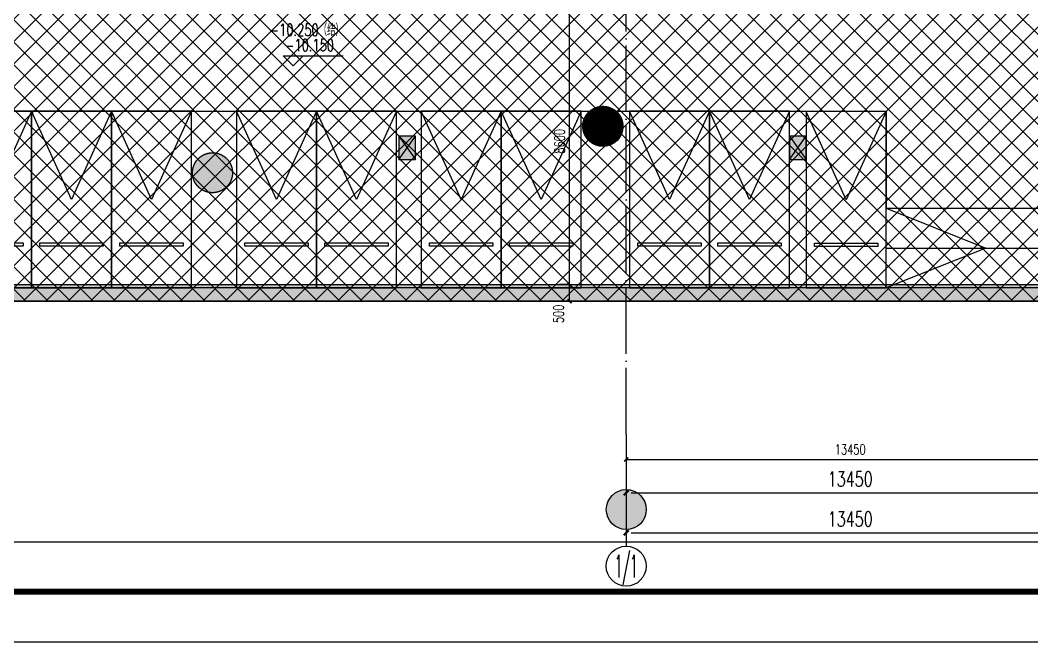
# Model space of a CAD drawing. Header units: millimetres. Extents: x 12325263 to 13848842, y -1463133 to 573208.
# Drawn here: x 12526656 to 12557023, y -1158608 to -1139953 of the extents above; entities that cross this region are included whole.
import ezdxf
from ezdxf.enums import TextEntityAlignment as Align
from ezdxf.xclip import XClip

# ---------------------------------------------------------------- set-up
doc = ezdxf.new("R2010")
doc.units = ezdxf.units.MM
doc.header["$LTSCALE"] = 1000
doc.header["$XCLIPFRAME"] = 0
doc.linetypes.add('DOTE', pattern=[2.42, 2, -0.2, 0.02, -0.2])
for name, color, linetype in [('-2F平面$0$COLUMN-CONCRETE', 6, 'Continuous'), ('-2F平面$0$DIM-ELEV', 3, 'Continuous'), ('-2F平面$0$PARTS-CAR公寓', 240, 'Continuous'), ('-2F平面$0$WALL-SHATCH', 8, 'Continuous'), ('A-AXIS', 16, 'DOTE'), ('A-COLS', 6, 'Continuous'), ('A-WALL', 5, 'Continuous'), ('A-WALL-PATT', 8, 'Continuous'), ('A_WALL(防火墙)', 151, 'Continuous'), ('AXIS', 3, 'Continuous'), ('AXIS_TEXT', 7, 'Continuous'), ('PUB_DIM', 83, 'Continuous'), ('PUB_HATCH', 8, 'Continuous'), ('ROAD-LINE', 20, 'Continuous'), ('TITLIN1', 7, 'Continuous'), ('WALL', 5, 'Continuous'), ('地下室柱网$0$$0$0q-柱0', 3, 'Continuous'), ('地下室柱网$0$$0$0q-柱填充', 5, 'Continuous'), ('地下室柱网$0$0q-柱0', 8, 'Continuous'), ('地下室柱网$0$0q-柱填充', 8, 'Continuous'), ('裙楼结构柱网$0$0q-柱0', 6, 'Continuous'), ('裙楼结构柱网$0$0q-柱填充', 8, 'Continuous')]:
    doc.layers.add(name, color=color, linetype=linetype)
doc.layers.add('地下室柱网$0$$0$9', color=1, linetype='Continuous', plot=False)
doc.styles.add('-2F平面$0$Standard', font='simplex.shx', dxfattribs={"bigfont": 'gbcbig.shx'})
doc.styles.add('_TCH_AXIS', font='COMPLEX', dxfattribs={"bigfont": 'GBCBIG'})
doc.styles.add('_TCH_DIM_T3', font='SIMPLEX.shx', dxfattribs={"width": 0.705882, "bigfont": 'GBCBIG.shx'})
doc.styles.add('ACHT', font='simhei.ttf')
doc.styles.add('COMPLEX', font='COMPLEX')
doc.styles.add('TITXC', font='simhei.ttf')
doc.styles.add('TITXV', font='', dxfattribs={"width": 0.7})
doc.styles.get('TITXV').set_extended_font_data('SimSun')
doc.dimstyles.new('_TCH_ARCH&&120', dxfattribs={"dimtxt": 306, "dimasz": 120, "dimexe": 300, "dimexo": 360, "dimgap": 147, "dimtad": 1, "dimdec": 0, "dimzin": 0, "dimdsep": 46, "dimtxsty": '_TCH_DIM_T3', "dimblk": 'ARCHTICK', "dimcen": 0.09, "dimclrt": 7, "dimazin": 2, "dimtfac": 1, "dimtdec": 0, "dimtix": 1, "dimtmove": 2, "dimatfit": 3, "dimfxl": 1, "dimfxlon": 1, "dimtolj": 1, "dimtzin": 0, "dimarcsym": 0})
doc.dimstyles.new('_TCH_ARCH&&150', dxfattribs={"dimtxt": 446.25, "dimasz": 150, "dimexe": 375, "dimexo": 450, "dimgap": 189.375, "dimtad": 1, "dimdec": 0, "dimzin": 0, "dimdsep": 46, "dimtxsty": '_TCH_DIM_T3', "dimblk": 'asdggshdfhsg_ArchTick', "dimcen": 0.09, "dimclrt": 7, "dimazin": 2, "dimtfac": 1, "dimtdec": 0, "dimtix": 1, "dimtmove": 2, "dimatfit": 3, "dimfxl": 1, "dimtolj": 1, "dimtzin": 0, "dimarcsym": 0})

# ---------------------------------------------------------------- blocks, each defined once
blk = doc.blocks.new('横向图框_A0')
at = {"layer": 'TITLIN1'}
blk.add_lwpolyline([(0, 0), (1189, 0), (1189, 841), (0, 841)], close=True, dxfattribs=at)
at = {"layer": 'TITLIN1', "const_width": 1.2}
blk.add_lwpolyline([(25, 10), (1179, 10), (1179, 831), (25, 831)], close=True, dxfattribs=at)
blk.add_lwpolyline([(25, 10), (1179, 10), (1179, 831), (25, 831)], close=True, dxfattribs=at)
at = {"style": 'TITXV', "width": 0.8}
for tag, p in [('暖通', (3.13, 781)), ('智能化', (9.38, 781)), ('给排水', (15.63, 705)), ('建筑', (3.13, 705)), ('结构', (9.38, 705)), ('电气', (21.88, 705))]:
    blk.add_attdef(tag, text='', height=2.5, rotation=90, dxfattribs=at).set_placement(p, align=Align.MIDDLE_CENTER)
for tag, height, style, p in [('总工程师', 3, 'ACHT', (1143.11, 210.3)), ('审定', 3, 'ACHT', (1143.11, 202.3)), ('审核', 3, 'ACHT', (1143.11, 194.3)), ('设计总负责人1', 3, 'ACHT', (1143.11, 186.3)), ('设计总负责人2', 3, 'ACHT', (1143.11, 178.3)), ('设计总负责人3', 3, 'ACHT', (1143.11, 170.3)), ('专业负责人1', 3, 'ACHT', (1143.11, 162.3)), ('专业负责人2', 3, 'ACHT', (1143.11, 154.3)), ('专业负责人3', 3, 'ACHT', (1143.11, 146.3)), ('校核1', 3, 'ACHT', (1143.11, 138.3)), ('校核2', 3, 'ACHT', (1143.11, 130.3)), ('设计1', 3, 'ACHT', (1143.11, 122.3)), ('设计2', 3, 'ACHT', (1143.11, 114.3)), ('工程编号', 3, 'TITXC', (1142.31, 74.79)), ('专业', 3, 'TITXC', (1170.43, 74.79)), ('设计阶段', 3, 'TITXC', (1155.54, 67.78)), ('图号', 5, 'TITXC', (1140.34, 32.75)), ('出图日期', 3, 'ACHT', (1144.35, 24.29))]:
    blk.add_attdef(tag, text='', height=height, dxfattribs=dict(style=style)).set_placement(p, align=Align.MIDDLE_CENTER)
at = {"style": 'TITXC', "flags": 1}
for tag, height, p in [('建设单位', 3, (1149.82, 102.29)), ('工程名称', 3, (1149.82, 86.29)), ('图纸名称', 5, (1149.82, 51.04))]:
    blk.add_attdef(tag, text='', height=height, dxfattribs=at).set_placement(p, align=Align.MIDDLE_CENTER)
at = {"style": 'ACHT', "width": 0.8}
for tag, p in [('版本号', (1172.76, 32.79)), ('序号', (1172.76, 24.29))]:
    blk.add_attdef(tag, text='', height=3, dxfattribs=at).set_placement(p, align=Align.MIDDLE_CENTER)
blk = doc.blocks.new('*U20')
blk.add_blockref('横向图框_A0', (0, 0))
blk = doc.blocks.new('A$C15443CC7')
at = {"xscale": 150, "yscale": 150, "zscale": 150}
blk.add_blockref('*U20', (0, 0), dxfattribs=at)
blk = doc.blocks.new('adsgsdfgf')
blk.add_line((-1500, 750), (131850, 750))
blk = doc.blocks.new('_YZH')
blk.add_circle((0, 0), 0.5)
at = {"layer": 'PUB_HATCH', "const_width": 0.5}
blk.add_lwpolyline([(-0.25, 0, 1), (0.25, 0, 1)], format="xyb", close=True, dxfattribs=at)
blk = doc.blocks.new('_FZH')
blk.add_lwpolyline([(-0.5, -0.5), (0.5, -0.5), (0.5, 0.5), (-0.5, 0.5)], close=True)
at = {"layer": 'PUB_HATCH'}
blk.add_solid([(-0.5, -0.5), (0.5, -0.5), (-0.5, 0.5), (0.5, 0.5)], dxfattribs=at)
blk = doc.blocks.new('1-3F')
at = {"layer": 'A-COLS', "xscale": 1200, "yscale": 1200, "zscale": 1200}
blk.add_blockref('_YZH', (-60150, -7250), dxfattribs=at)
at = {"layer": 'A-COLS', "xscale": 700, "yscale": 500, "zscale": 500, "rotation": 270}
blk.add_blockref('_FZH', (-54300, -7900), dxfattribs=at)
blk = doc.blocks.new('adgshg13--2F平面$0$A$C7F010FC0')
at = {"layer": '-2F平面$0$WALL-SHATCH'}
h = blk.add_hatch(color=256, dxfattribs=at)
h.dxf.hatch_style = 1
h.paths.add_polyline_path([(-60384, -16881), (-763, 197), (12588, -13153), (12588, -157996), (-162965, -188820), (-171262, -180523), (-171262, -31311), (-150707, -10756), (-131860, -7981), (-99162, -7981), (-99162, -4981), (-76620, -4981), (-70108, -16881)], flags=16)
h.paths.add_polyline_path([(-60091, -16381), (-647, 647), (12988, -12988), (12988, -158332), (-163101, -189250), (-171662, -180689), (-171662, -31145), (-150778, -10261), (-131897, -7481), (-99562, -7481), (-99562, -4581), (-76366, -4581), (-69908, -16381)])
at = {"layer": '-2F平面$0$COLUMN-CONCRETE'}
for points in [[(-60091, -16381), (-647, 647), (12988, -12988), (12988, -158332), (-163101, -189250), (-171662, -180689), (-171662, -31145), (-150778, -10261), (-131897, -7481), (-99562, -7481), (-99562, -4581), (-76366, -4581), (-69908, -16381)], [(-60384, -16881), (-763, 197), (12588, -13153), (12588, -157996), (-162965, -188820), (-171262, -180523), (-171262, -31311), (-150707, -10756), (-131860, -7981), (-99162, -7981), (-99162, -4981), (-76620, -4981), (-70108, -16881)]]:
    blk.add_lwpolyline(points, close=True, dxfattribs=at)
blk = doc.blocks.new('adgshgbj--2F平面$0$报建车道-2')
at = {"layer": 'ROAD-LINE'}
for p, q in [((89180, -164727), (123308, -158734)), ((123308, -158734), (123810, -161594)), ((123810, -161594), (135579, -159527))]:
    blk.add_line(p, q, dxfattribs=at)
blk = doc.blocks.new('adgshg13--2F平面$0$Lmark11')
blk.add_line((-250, 250), (1250, 250))
blk.add_lwpolyline([(-250, 250), (250, 250), (0, 0), (-250, 250)], close=True)
at = {"color": 7, "style": '-2F平面$0$Standard', "width": 0.8}
blk.add_attdef('LMARK', text='', height=180, rotation=0, dxfattribs=at).set_placement((1137, 325), align=Align.RIGHT)
blk = doc.blocks.new('adgshg2qbj-gycw-bj-13-CAR-5')
for p, q in [((0, 3000), (-1200, 6000)), ((0, 6000), (0, 0)), ((1200, 6000), (0, 3000))]:
    blk.add_line(p, q)
blk.add_lwpolyline([(1200, 0), (-1200, 0), (-1200, 6000), (1200, 6000)], close=True)
at = {"extrusion": (0.000447791, -1.15105e-10, 1), "elevation": -1}
blk.add_lwpolyline([(950, 1350), (-950, 1350), (-950, 1250), (950, 1250)], close=True, dxfattribs=at)
blk = doc.blocks.new('adgshg2qbj-gycw-bj-13-CAR-4')
for p, q in [((0, -2650), (-1200, -5300)), ((1200, -5300), (0, -2650)), ((0, -2650), (0, -2650))]:
    blk.add_line(p, q)
blk.add_lwpolyline([(-1200, 0), (1200, 0), (1200, -5300), (-1200, -5300)], close=True)
at = {"extrusion": (-0.000447791, -3.39718e-15, 1), "elevation": -1}
blk.add_lwpolyline([(-950, -1350), (950, -1350), (950, -1250), (-950, -1250)], close=True, dxfattribs=at)
blk = doc.blocks.new('*U498')
at = {"layer": '地下室柱网$0$0q-柱填充'}
h = blk.add_hatch(color=256, dxfattribs=at)
h.dxf.hatch_style = 1
edge = h.paths.add_edge_path()
edge.add_arc((0, 0), 600, 0, 360)
at = {"layer": '地下室柱网$0$0q-柱0'}
blk.add_circle((0, 0), 600, dxfattribs=at)
blk = doc.blocks.new('*U1237')
at = {"layer": '地下室柱网$0$$0$0q-柱0'}
blk.add_lwpolyline([(-250, -350), (250, -350), (250, 350), (-250, 350)], close=True, dxfattribs=at)
at = {"layer": '地下室柱网$0$$0$0q-柱填充'}
blk.add_solid([(-250, 350), (250, 350), (-250, -350), (250, -350)], dxfattribs=at)
at = {"layer": '地下室柱网$0$$0$9'}
for p, q in [((-250, 350), (250, -350)), ((-250, -350), (250, 350))]:
    blk.add_line(p, q, dxfattribs=at)
blk = doc.blocks.new('A$C2A3E77E8')
at = {"layer": '-2F平面$0$DIM-ELEV'}
ref = blk.add_blockref('adgshg13--2F平面$0$Lmark11', (495479.5, 40933.6), dxfattribs=dict(at, xscale=1.200000000000004, yscale=1.200000000000004, zscale=1.200000000000004, rotation=9.958750764330741))
XClip(ref).set_block_clipping_path([(-529.1692605615, 256.2128419876), (1355.6507577896, 780.9177241325)])
ref.add_attrib('LMARK', '-10.250（结）', dxfattribs={"layer": '0', "color": 7, "height": 360, "rotation": 9.95875, "style": '-2F平面$0$Standard', "width": 0.7}).set_placement((496731.1, 41581.4), align=Align.RIGHT)
ref = blk.add_blockref('adgshg13--2F平面$0$Lmark11', (495383.6, 40434.8), dxfattribs=dict(at, xscale=1.200000000000004, yscale=1.200000000000004, zscale=1.200000000000004, rotation=9.958750764330741))
ref.add_attrib('LMARK', '-10.150', dxfattribs={"layer": '0', "color": 7, "height": 360, "rotation": 9.95875, "style": '-2F平面$0$Standard', "width": 0.7}).set_placement((496519.5, 41077.7), align=Align.RIGHT)
at = {"layer": '-2F平面$0$PARTS-CAR公寓', "xscale": -1, "rotation": 189.9590294479356}
for p in [(512888.9, 36737.1), (510032.1, 36238.6), (507668.3, 35823.6), (503875.6, 35157.3), (501511.8, 34742.2), (498409.2, 34197.5), (496045.4, 33782.4), (492351.9, 33133.9), (489988.1, 32718.8), (487624.2, 32303.7)]:
    blk.add_blockref('adgshg2qbj-gycw-bj-13-CAR-4', p, dxfattribs=at)
at = {"layer": '-2F平面$0$PARTS-CAR公寓', "rotation": 99.95851908131523}
blk.add_blockref('adgshg2qbj-gycw-bj-13-CAR-5', (519772.9, 39164.2), dxfattribs=at)
blk.add_blockref('adgshgbj--2F平面$0$报建车道-2', (389845.5, 200902.2))
for name, p, rotation in [('*U498', (504858.9, 40254.4), 44.99999999882007), ('*U1237', (510733.2, 40626), 9.958774256191964), ('*U1237', (499184.8, 38598.3), 9.958774256191964), ('*U498', (493557, 36854.8), 44.99999999882986)]:
    blk.add_blockref(name, p, dxfattribs=dict(rotation=rotation))
at = {"layer": 'WALL', "color": 1}
blk.add_blockref('adgshg13--2F平面$0$A$C7F010FC0', (561507.9, 205483.1), dxfattribs=at)
blk = doc.blocks.new('_AXISO')
blk.add_circle((0, 0), 0.5)
at = {"layer": 'AXIS_TEXT', "style": 'COMPLEX', "width": 1.041667}
blk.add_attdef('A', text='', height=0.56, dxfattribs=at).set_placement((-0.25, -0.28), (0.25, -0.28), align=Align.FIT)
blk = doc.blocks.new('asdggshdfhsg_ArchTick')
at = {"color": 0, "linetype": 'ByBlock', "const_width": 0.4}
blk.add_lwpolyline([(-0.5, -0.5), (0.5, 0.5)], dxfattribs=at)
blk = doc.blocks.new('*D5237')
at = {"layer": 'AXIS', "color": 0, "lineweight": -2, "transparency": 16777216}
for p, q in [((12411416.81071, 979039.75909), (12411416.81071, 976164.75909)), ((12424866.81071, 979039.75909), (12424866.81071, 976164.75909)), ((12411566.81071, 976539.75909), (12424716.81071, 976539.75909))]:
    blk.add_line(p, q, dxfattribs=at)
at = {"layer": 'Defpoints', "color": 0, "transparency": 16777216}
for p in [(12411416.81071, 979489.75909), (12424866.81071, 979489.75909), (12424866.81071, 976539.75909)]:
    blk.add_point(p, dxfattribs=at)
at = {"layer": 'AXIS', "color": 0, "lineweight": -2, "transparency": 16777216, "xscale": 150, "yscale": 150, "zscale": 150, "rotation": 180}
blk.add_blockref('asdggshdfhsg_ArchTick', (12411416.81071, 976539.75909), dxfattribs=at)
at = {"layer": 'AXIS', "color": 0, "lineweight": -2, "transparency": 16777216, "xscale": 150, "yscale": 150, "zscale": 150}
blk.add_blockref('asdggshdfhsg_ArchTick', (12424866.81071, 976539.75909), dxfattribs=at)
at = {"layer": 'AXIS', "color": 7, "transparency": 16777216, "insert": (12418141.81071, 976952.25909), "char_height": 446.25, "attachment_point": 5, "style": '_TCH_DIM_T3'}
blk.add_mtext('\\A1;13450', dxfattribs=at)
blk = doc.blocks.new('*D5239')
at = {"layer": 'AXIS', "color": 0, "lineweight": -2, "transparency": 16777216}
for p, q in [((12411416.81071, 979039.75909), (12411416.81071, 977364.75909)), ((12424866.81071, 979039.75909), (12424866.81071, 977364.75909)), ((12411566.81071, 977739.75909), (12424716.81071, 977739.75909))]:
    blk.add_line(p, q, dxfattribs=at)
at = {"layer": 'Defpoints', "color": 0, "transparency": 16777216}
for p in [(12411416.81071, 979489.75909), (12424866.81071, 979489.75909), (12424866.81071, 977739.75909)]:
    blk.add_point(p, dxfattribs=at)
at = {"layer": 'AXIS', "color": 0, "lineweight": -2, "transparency": 16777216, "xscale": 150, "yscale": 150, "zscale": 150, "rotation": 180}
blk.add_blockref('asdggshdfhsg_ArchTick', (12411416.81071, 977739.75909), dxfattribs=at)
at = {"layer": 'AXIS', "color": 0, "lineweight": -2, "transparency": 16777216, "xscale": 150, "yscale": 150, "zscale": 150}
blk.add_blockref('asdggshdfhsg_ArchTick', (12424866.81071, 977739.75909), dxfattribs=at)
at = {"layer": 'AXIS', "color": 7, "transparency": 16777216, "insert": (12418141.81071, 978152.25909), "char_height": 446.25, "attachment_point": 5, "style": '_TCH_DIM_T3'}
blk.add_mtext('\\A1;13450', dxfattribs=at)
blk = doc.blocks.new('*U1299')
at = {"layer": '裙楼结构柱网$0$0q-柱填充'}
h = blk.add_hatch(color=256, dxfattribs=at)
h.dxf.hatch_style = 1
edge = h.paths.add_edge_path()
edge.add_arc((0, 0), 600, 0, 360)
at = {"layer": '裙楼结构柱网$0$0q-柱0'}
blk.add_circle((0, 0), 600, dxfattribs=at)
blk = doc.blocks.new('A$C33CE3D08')
at = {"rotation": 45.01338002661608}
blk.add_blockref('*U1299', (90646, 16416, 0), dxfattribs=at)
blk = doc.blocks.new('_ArchTick')
at = {"color": 0, "linetype": 'ByBlock', "const_width": 0.4}
blk.add_lwpolyline([(-0.5, -0.5), (0.5, 0.5)], dxfattribs=at)
blk = doc.blocks.new('*D4016')
at = {"layer": 'Defpoints', "color": 0, "transparency": 16777216}
for p in [(12544846.81071, -1149536.78575), (12558296.81071, -1149536.78575), (12558296.81071, -1153136.78575)]:
    blk.add_point(p, dxfattribs=at)
at = {"layer": 'PUB_DIM', "color": 0, "lineweight": -2, "transparency": 16777216}
for p, q in [((12544846.81071, -1153135.78575), (12544846.81071, -1153436.78575)), ((12544846.81071, -1153136.78575), (12558296.81071, -1153136.78575)), ((12558296.81071, -1153135.78575), (12558296.81071, -1153436.78575))]:
    blk.add_line(p, q, dxfattribs=at)
at = {"layer": 'PUB_DIM', "color": 0, "lineweight": -2, "transparency": 16777216, "xscale": 120, "yscale": 120, "zscale": 120, "rotation": 180}
blk.add_blockref('_ArchTick', (12544846.81071, -1153136.78575), dxfattribs=at)
at = {"layer": 'PUB_DIM', "color": 0, "lineweight": -2, "transparency": 16777216, "xscale": 120, "yscale": 120, "zscale": 120}
blk.add_blockref('_ArchTick', (12558296.81071, -1153136.78575), dxfattribs=at)
at = {"layer": 'PUB_DIM', "color": 7, "transparency": 16777216, "insert": (12551571.81071, -1152836.78575), "char_height": 306, "attachment_point": 5, "style": '_TCH_DIM_T3'}
blk.add_mtext('\\A1;13450', dxfattribs=at)
blk = doc.blocks.new('*D4052')
at = {"layer": 'Defpoints', "color": 0, "transparency": 16777216}
for p in [(12543147, -1139287), (12546747, -1139287), (12546747, -1147887)]:
    blk.add_point(p, dxfattribs=at)
at = {"layer": 'PUB_DIM', "color": 0, "lineweight": -2, "transparency": 16777216}
for p, q in [((12543148, -1139287), (12542847, -1139287)), ((12543147, -1147887), (12543147, -1139287)), ((12543148, -1147887), (12542847, -1147887))]:
    blk.add_line(p, q, dxfattribs=at)
at = {"layer": 'PUB_DIM', "color": 0, "lineweight": -2, "transparency": 16777216, "xscale": 120, "yscale": 120, "zscale": 120}
for p, rotation in [((12543147, -1139287), 90), ((12543147, -1147887), 270)]:
    blk.add_blockref('_ArchTick', p, dxfattribs=dict(at, rotation=rotation))
at = {"layer": 'PUB_DIM', "color": 7, "transparency": 16777216, "insert": (12542847, -1143587), "char_height": 306, "attachment_point": 5, "rotation": 90, "style": '_TCH_DIM_T3'}
blk.add_mtext('\\A1;8600', dxfattribs=at)
blk = doc.blocks.new('*D4053')
at = {"layer": 'Defpoints', "color": 0, "transparency": 16777216}
for p in [(12543147, -1147887), (12546747, -1147887), (12546747, -1148387)]:
    blk.add_point(p, dxfattribs=at)
at = {"layer": 'PUB_DIM', "color": 0, "lineweight": -2, "transparency": 16777216}
for p, q in [((12543148, -1147887), (12542847, -1147887)), ((12543147, -1148387), (12543147, -1147887)), ((12543148, -1148387), (12542847, -1148387))]:
    blk.add_line(p, q, dxfattribs=at)
at = {"layer": 'PUB_DIM', "color": 0, "lineweight": -2, "transparency": 16777216, "xscale": 120, "yscale": 120, "zscale": 120}
for p, rotation in [((12543147, -1147887), 90), ((12543147, -1148387), 270)]:
    blk.add_blockref('_ArchTick', p, dxfattribs=dict(at, rotation=rotation))
at = {"layer": 'PUB_DIM', "color": 7, "transparency": 16777216, "insert": (12542817, -1148766), "char_height": 306, "attachment_point": 5, "rotation": 90, "style": '_TCH_DIM_T3'}
blk.add_mtext('\\A1;500', dxfattribs=at)
blk = doc.blocks.new('qlzw')
at = {"layer": 'A-AXIS'}
blk.add_line((12411416.8, 979489.8), (12411416.8, 1082089.8), dxfattribs=at)
at = {"layer": 'AXIS'}
blk.add_line((12411416.8, 979489.8), (12411416.8, 976139.8), dxfattribs=at)
ref = blk.add_blockref('_AXISO', (12411416.8, 975539.8), dxfattribs=dict(at, xscale=1200, yscale=1200, zscale=1200))
ref.add_attrib('A', '1/1', dxfattribs={"layer": 'AXIS_TEXT', "height": 678.82, "style": '_TCH_AXIS', "width": 0.456522}).set_placement((12411077.4, 975200.3), (12411756.2, 975200.3), align=Align.FIT)
for distance, picture, middle in [(-2950, '*D5237', (12418141.8, 976952.3)), (-1750, '*D5239', (12418141.8, 978152.3))]:
    dim = blk.add_aligned_dim(p1=(12411416.8, 979489.8), p2=(12424866.8, 979489.8), distance=distance, dimstyle='_TCH_ARCH&&150', dxfattribs=at)
    dim.commit()
    dim.dimension.update_dxf_attribs({"geometry": picture, "text_midpoint": middle})

msp = doc.modelspace()

# ---------------------------------------------------------------- hatches: boundary and pattern name
at = {"layer": 'A-WALL-PATT'}
h = msp.add_hatch(dxfattribs=at)
h.set_pattern_fill('ANSI37', color=252, scale=300)
h.set_pattern_definition([(45, (0, 0), (-336.759605, 336.759605), []), (135, (0, 0), (-336.759605, -336.759605), [])])
h.paths.add_polyline_path([(12564696.8, -1148386.8), (12504241.6, -1148387), (12504241.6, -1033958), (12634041.3, -1033958), (12627844.5, -1069250.3), (12616665.5, -1067287.4), (12616902.5, -1065937.9), (12610631.1, -1064836.8), (12604673.6, -1064836.8), (12597896.8, -1064836.8), (12597896.8, -1060786.8), (12593492.1, -1060786.8), (12590496.8, -1060786.8), (12590496.8, -1069586.9), (12575796.8, -1069586.9), (12575796.8, -1059986.8), (12574896.8, -1059986.8), (12574896.8, -1057336.8), (12570296.8, -1057336.8), (12570296.8, -1055286.8), (12568296.8, -1055286.8), (12568296.8, -1060086.8), (12564596.6, -1060086.8), (12564596.6, -1069486.8), (12564696.9, -1069486.8), (12564696.8, -1097986.8), (12567296.8, -1097986.8), (12567296.8, -1105536.8), (12565696.8, -1105536.8), (12565696.8, -1113036.8), (12564696.8, -1113036.8)])
at = {"layer": 'PUB_HATCH'}
msp.add_hatch(color=256, dxfattribs=at).paths.add_polyline_path([(12504241.6, -1148386.9), (12584496.8, -1148386.7), (12584496.8, -1147886.7), (12504241.6, -1147886.9)])

# ---------------------------------------------------------------- linework, layer by layer
at = {"layer": 'A-WALL'}
for p, q in [((12504241.6, -1147886.9), (12584496.8, -1147886.7)), ((12504241.6, -1148386.9), (12584496.8, -1148386.7))]:
    msp.add_line(p, q, dxfattribs=at)
at = {"layer": 'A-WALL-PATT', "color": 252}
msp.add_lwpolyline([(12564696.9, -1069486.8), (12564696.8, -1097986.8), (12567296.8, -1097986.8), (12567296.8, -1105536.8), (12565696.8, -1105536.8), (12565696.8, -1113036.8), (12564696.8, -1113036.8), (12564696.8, -1148386.8), (12504241.6, -1148387), (12504241.6, -1033958)], dxfattribs=at)

# ---------------------------------------------------------------- block references
for name, p in [('A$C15443CC7', (12470491.6, -1158608)), ('adsgsdfgf', (12505741.6, -1156358)), ('1-3F', (12604296.8, -1135886.8))]:
    msp.add_blockref(name, p)
ref = msp.add_blockref('A$C2A3E77E8', (12039933.3, -1095474.8), dxfattribs=dict(rotation=350.0412492537527))
XClip(ref).set_block_clipping_path([(574517.6328491271, 127502.2367430634), (563167.6328490991, 127502.2228846755), (563167.6311767455, 128872.3654828509), (556800.2987149898, 128872.35771109), (544257.8770271596, 126670.0996581088), (543557.4714692105, 130659.0804795903), (536268.9804626536, 129379.331731239), (537790.8662453052, 120711.8038626132), (523312.3703787625, 118169.6006707186), (521652.1357429288, 127625.0713569671), (520765.6618171427, 127469.4202569119), (520307.3778515682, 130079.4678951118), (515776.700237589, 129283.9687092729), (515422.1926091146, 131303.0932199814), (513452.2958014049, 130957.2097736297), (514282.4182554409, 126229.4878651481), (510637.9919826575, 125589.577113275), (512263.534631284, 116331.1783077423), (512362.3527807724, 116348.529120174), (517291.1072248165, 88278.0145814414), (519851.8954271879, 88727.6234641299), (522454.6248882134, 73904.4148362107), (519893.7906026859, 73454.7686835658), (526007.3042119928, 38637.452739819), (480033.7029030509, 30565.0258553012), (466439.1866319198, 28317.0522398334), (446673.6220214516, 140886.9888556413), (578014.3726615645, 163948.422490485), (584117.7942495663, 129187.8787387202)])
at = {"rotation": 350.0412492531646}
msp.add_blockref('A$C33CE3D08', (12452730, -1155131.8), dxfattribs=at)
at = {"layer": 'A_WALL(防火墙)'}
msp.add_blockref('qlzw', (133430, -2131876.5), dxfattribs=at)

# ---------------------------------------------------------------- dimensions: what is measured, and where the dimension line sits
at = {"layer": 'PUB_DIM'}
for p1, p2, distance, picture, middle in [((12546746.8, -1147886.9), (12546746.8, -1139286.8), 3600, '*D4052', (12542846.8, -1143586.8)), ((12544846.8, -1149536.8), (12558296.8, -1149536.8), -3600, '*D4016', (12551571.8, -1152836.8))]:
    dim = msp.add_aligned_dim(p1=p1, p2=p2, distance=distance, dimstyle='_TCH_ARCH&&120', dxfattribs=at)
    dim.commit()
    dim.dimension.update_dxf_attribs({"geometry": picture, "text_midpoint": middle})
dim = msp.add_linear_dim(base=(12543146.8, -1147886.9), p1=(12546746.8, -1148386.9), p2=(12546746.8, -1147886.9), angle=90, dimstyle='_TCH_ARCH&&120', dxfattribs=at)
dim.commit()
dim.dimension.update_dxf_attribs({"geometry": '*D4053', "text_midpoint": (12542816.8, -1148766.1), "dimtype": 129})

doc.saveas('drawing.dxf')
